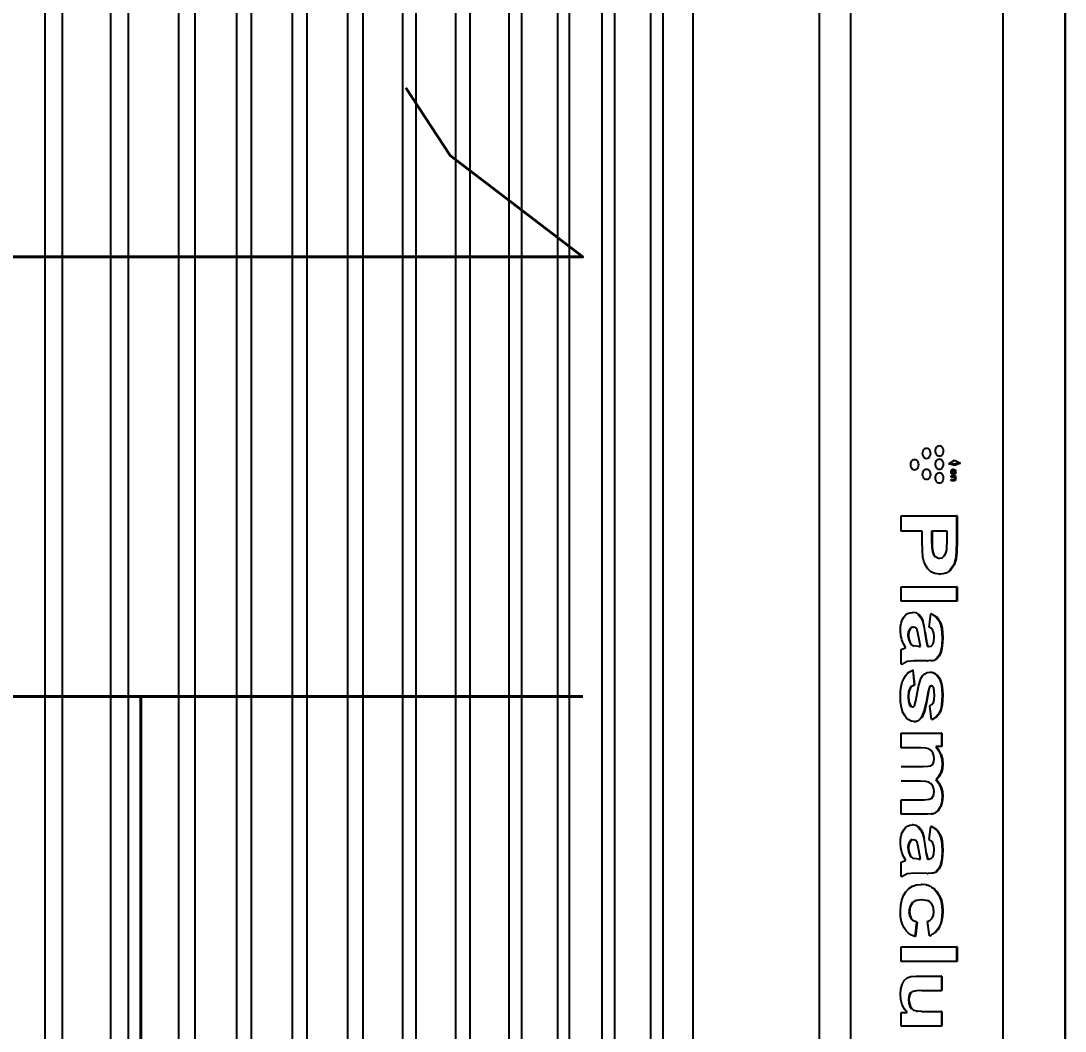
# Model space of a CAD drawing. Header units: inches. Extents: x 16928 to 514628, y -1471 to 241387.
# Drawn here: x 69036.3 to 69138.6, y 30519.8 to 30618.8 of the extents above; entities that cross this region are included whole.
import ezdxf

# ---------------------------------------------------------------- set-up
doc = ezdxf.new("R2010")
doc.units = ezdxf.units.IN
doc.header["$MEASUREMENT"] = 0
doc.layers.add('Edges', color=7, linetype='Continuous')
doc.layers.add('WIN', color=9, linetype='Continuous')
doc.styles.add('LAILA', font='romans.shx', dxfattribs={"width": 0.85})

# ---------------------------------------------------------------- blocks, each defined once
blk = doc.blocks.new('1.0HP AIR CONDITION')
at = {"layer": 'Edges'}
for p, q in [((-841.74, 435.23), (-228.15, 435.23)), ((-841.74, 429.14), (-228.15, 429.14)), ((-575.25, 424.39), (-574.98, 424.97)), ((-574.98, 424.97), (-574.73, 424.39)), ((-574.91, 423.84), (-574.98, 424.97)), ((-574.38, 424.35), (-574.36, 424.41)), ((-574.36, 424.41), (-574.31, 424.45)), ((-574.31, 424.45), (-574.26, 424.49)), ((-574.26, 424.49), (-574.19, 424.51)), ((-574.16, 424.41), (-574.21, 424.39)), ((-574.19, 424.51), (-574.11, 424.52)), ((-574.11, 424.42), (-574.16, 424.41)), ((-574.11, 424.52), (-574.05, 424.51)), ((-574.09, 424.42), (-574.11, 424.42)), ((-574.06, 424.41), (-574.09, 424.42)), ((-574.02, 424.39), (-574.06, 424.41)), ((-574.05, 424.51), (-574, 424.5)), ((-574, 424.5), (-573.95, 424.48)), ((-573.95, 424.48), (-573.91, 424.45)), ((-573.91, 424.45), (-573.88, 424.42)), ((-573.88, 424.42), (-573.85, 424.38)), ((-573.72, 424.07), (-573.72, 424.51)), ((-573.72, 424.51), (-573.59, 424.51)), ((-573.59, 424.51), (-573.59, 424.44)), ((-573.59, 424.44), (-573.55, 424.48)), ((-573.55, 424.48), (-573.51, 424.5)), ((-573.53, 424.41), (-573.55, 424.39)), ((-573.5, 424.43), (-573.53, 424.41)), ((-573.51, 424.5), (-573.46, 424.51)), ((-573.46, 424.43), (-573.5, 424.43)), ((-573.46, 424.51), (-573.41, 424.52)), ((-573.44, 424.43), (-573.46, 424.43)), ((-573.41, 424.42), (-573.44, 424.43)), ((-573.41, 424.52), (-573.37, 424.51)), ((-573.4, 424.4), (-573.41, 424.42)), ((-573.38, 424.39), (-573.4, 424.4)), ((-573.37, 424.51), (-573.33, 424.5)), ((-573.33, 424.5), (-573.29, 424.49)), ((-573.29, 424.49), (-573.27, 424.47)), ((-573.27, 424.47), (-573.25, 424.45)), ((-573.25, 424.45), (-573.24, 424.42)), ((-573.24, 424.42), (-573.23, 424.34)), ((-569.79, 424.65), (-567.38, 424.65)), ((-569.79, 424.65), (-569.79, 424.6)), ((-569.79, 424.6), (-567.38, 424.6)), ((-569.79, 419.19), (-569.79, 424.6)), ((-567.38, 424.65), (-566.24, 424.63)), ((-567.38, 424.6), (-566.24, 424.57)), ((-566.24, 424.63), (-565.59, 424.57)), ((-566.24, 424.57), (-565.59, 424.51)), ((-565.59, 424.57), (-565, 424.37)), ((-565.59, 424.51), (-565, 424.32)), ((-562.86, 424.65), (-561.43, 424.65)), ((-562.86, 424.65), (-562.86, 424.6)), ((-562.86, 424.6), (-561.43, 424.6)), ((-562.86, 419.19), (-562.86, 424.6)), ((-561.43, 424.65), (-561.43, 424.6)), ((-561.43, 424.6), (-561.43, 419.19)), ((-527.57, 424.65), (-526.14, 424.65)), ((-527.57, 424.65), (-527.57, 424.6)), ((-527.57, 424.6), (-526.14, 424.6)), ((-527.57, 419.19), (-527.57, 424.6)), ((-526.14, 424.65), (-526.14, 424.6)), ((-526.14, 424.6), (-526.14, 419.19)), ((-574.91, 423.84), (-575.25, 424.39)), ((-574.73, 424.39), (-574.91, 423.84)), ((-574.39, 424.29), (-574.38, 424.35)), ((-574.38, 424.22), (-574.39, 424.29)), ((-574.36, 424.17), (-574.38, 424.22)), ((-574.31, 424.12), (-574.36, 424.17)), ((-574.25, 424.09), (-574.31, 424.12)), ((-574.18, 424.07), (-574.25, 424.09)), ((-574.22, 424.37), (-574.24, 424.35)), ((-574.24, 424.35), (-574.24, 424.29)), ((-574.24, 424.29), (-574.24, 424.23)), ((-574.24, 424.23), (-574.22, 424.21)), ((-574.21, 424.39), (-574.22, 424.37)), ((-574.22, 424.21), (-574.21, 424.19)), ((-574.21, 424.19), (-574.16, 424.16)), ((-574.11, 424.06), (-574.18, 424.07)), ((-574.16, 424.16), (-574.11, 424.15)), ((-574.11, 424.15), (-574.09, 424.16)), ((-574.05, 424.06), (-574.11, 424.06)), ((-574.09, 424.16), (-574.06, 424.16)), ((-574.06, 424.16), (-574.02, 424.19)), ((-574, 424.08), (-574.05, 424.06)), ((-574, 424.37), (-574.02, 424.39)), ((-574.02, 424.19), (-574, 424.21)), ((-573.99, 424.35), (-574, 424.37)), ((-574, 424.21), (-573.99, 424.23)), ((-573.96, 424.1), (-574, 424.08)), ((-573.98, 424.29), (-573.99, 424.35)), ((-573.99, 424.23), (-573.98, 424.29)), ((-573.91, 424.12), (-573.96, 424.1)), ((-573.88, 424.16), (-573.91, 424.12)), ((-573.85, 424.2), (-573.88, 424.16)), ((-573.85, 424.38), (-573.84, 424.34)), ((-573.84, 424.24), (-573.85, 424.2)), ((-573.84, 424.34), (-573.83, 424.29)), ((-573.83, 424.29), (-573.84, 424.24)), ((-573.58, 424.07), (-573.72, 424.07)), ((-573.57, 424.37), (-573.58, 424.33)), ((-573.58, 424.33), (-573.58, 424.27)), ((-573.58, 424.27), (-573.58, 424.07)), ((-573.55, 424.39), (-573.57, 424.37)), ((-573.38, 424.35), (-573.38, 424.39)), ((-573.37, 424.29), (-573.38, 424.35)), ((-573.37, 424.07), (-573.37, 424.29)), ((-573.23, 424.07), (-573.37, 424.07)), ((-573.23, 424.34), (-573.23, 424.07)), ((-567.56, 423.68), (-568.29, 423.68)), ((-568.29, 423.68), (-568.29, 422.2)), ((-566.48, 423.64), (-567.56, 423.68)), ((-566.14, 423.56), (-566.48, 423.64)), ((-565.87, 423.4), (-566.14, 423.56)), ((-565.69, 423.19), (-565.87, 423.4)), ((-565, 424.37), (-564.52, 424.04)), ((-565, 424.32), (-564.52, 423.98)), ((-564.52, 424.04), (-564.33, 423.82)), ((-564.52, 424.04), (-564.52, 423.98)), ((-564.52, 423.98), (-564.33, 423.77)), ((-564.33, 423.82), (-564.33, 423.77)), ((-564.33, 423.77), (-564.19, 423.57)), ((-564.19, 423.57), (-564.19, 423.52)), ((-564.19, 423.52), (-564.11, 423.29)), ((-576.68, 422.92), (-576.67, 422.99)), ((-576.66, 422.82), (-576.68, 422.92)), ((-576.67, 422.99), (-576.66, 423.02)), ((-576.66, 423.02), (-576.61, 423.11)), ((-576.61, 422.73), (-576.66, 422.82)), ((-576.61, 423.11), (-576.53, 423.19)), ((-576.53, 422.65), (-576.61, 422.73)), ((-576.53, 423.19), (-576.42, 423.25)), ((-576.42, 422.59), (-576.53, 422.65)), ((-576.42, 423.25), (-576.3, 423.28)), ((-576.3, 422.55), (-576.42, 422.59)), ((-576.3, 423.28), (-576.16, 423.3)), ((-576.16, 422.54), (-576.3, 422.55)), ((-576.16, 423.3), (-576.03, 423.28)), ((-576.03, 422.55), (-576.16, 422.54)), ((-576.03, 423.28), (-575.9, 423.25)), ((-575.9, 422.59), (-576.03, 422.55)), ((-575.9, 423.25), (-575.79, 423.19)), ((-575.79, 422.65), (-575.9, 422.59)), ((-575.79, 423.19), (-575.71, 423.11)), ((-575.71, 422.73), (-575.79, 422.65)), ((-575.71, 423.11), (-575.66, 423.02)), ((-575.66, 422.82), (-575.71, 422.73)), ((-575.66, 423.02), (-575.65, 422.99)), ((-575.64, 422.92), (-575.66, 422.82)), ((-575.65, 422.99), (-575.64, 422.92)), ((-575.39, 422.92), (-575.37, 422.99)), ((-575.37, 422.82), (-575.39, 422.92)), ((-575.37, 423.02), (-575.32, 423.11)), ((-575.37, 422.99), (-575.37, 423.02)), ((-575.32, 422.73), (-575.37, 422.82)), ((-575.32, 423.11), (-575.23, 423.19)), ((-575.23, 422.65), (-575.32, 422.73)), ((-575.23, 423.19), (-575.13, 423.25)), ((-575.13, 422.59), (-575.23, 422.65)), ((-575.13, 423.25), (-575, 423.28)), ((-575, 422.55), (-575.13, 422.59)), ((-575, 423.28), (-574.87, 423.3)), ((-574.87, 422.54), (-575, 422.55)), ((-574.87, 423.3), (-574.73, 423.28)), ((-574.73, 422.55), (-574.87, 422.54)), ((-574.73, 423.28), (-574.61, 423.25)), ((-574.61, 422.59), (-574.73, 422.55)), ((-574.61, 423.25), (-574.5, 423.19)), ((-574.5, 422.65), (-574.61, 422.59)), ((-574.5, 423.19), (-574.41, 423.11)), ((-574.41, 422.73), (-574.5, 422.65)), ((-574.41, 423.11), (-574.36, 423.02)), ((-574.36, 422.82), (-574.41, 422.73)), ((-574.36, 423.02), (-574.36, 422.99)), ((-574.36, 422.99), (-574.34, 422.92)), ((-574.34, 422.92), (-574.36, 422.82)), ((-574.04, 422.92), (-574.03, 422.99)), ((-574.03, 422.82), (-574.04, 422.92)), ((-574.03, 423.02), (-573.97, 423.11)), ((-574.03, 422.99), (-574.03, 423.02)), ((-573.97, 422.73), (-574.03, 422.82)), ((-573.97, 423.11), (-573.89, 423.19)), ((-573.89, 422.65), (-573.97, 422.73)), ((-573.89, 423.19), (-573.78, 423.25)), ((-573.78, 422.59), (-573.89, 422.65)), ((-573.78, 423.25), (-573.66, 423.28)), ((-573.66, 422.55), (-573.78, 422.59)), ((-573.66, 423.28), (-573.52, 423.3)), ((-573.52, 422.54), (-573.66, 422.55)), ((-573.52, 423.3), (-573.39, 423.28)), ((-573.39, 422.55), (-573.52, 422.54)), ((-573.39, 423.28), (-573.26, 423.25)), ((-573.26, 422.59), (-573.39, 422.55)), ((-573.26, 423.25), (-573.15, 423.19)), ((-573.15, 422.65), (-573.26, 422.59)), ((-573.15, 423.19), (-573.07, 423.11)), ((-573.07, 422.73), (-573.15, 422.65)), ((-573.07, 423.11), (-573.02, 423.02)), ((-573.02, 422.82), (-573.07, 422.73)), ((-573.02, 423.02), (-573.01, 422.99)), ((-573, 422.92), (-573.02, 422.82)), ((-573.01, 422.99), (-573, 422.92)), ((-566.27, 422.28), (-566.01, 422.39)), ((-566.01, 422.39), (-565.8, 422.55)), ((-566.01, 422.34), (-565.8, 422.5)), ((-566.01, 422.39), (-566.01, 422.34)), ((-565.73, 422.66), (-565.8, 422.55)), ((-565.8, 422.55), (-565.8, 422.5)), ((-565.73, 422.66), (-565.68, 422.69)), ((-565.64, 422.94), (-565.69, 423.19)), ((-565.68, 422.73), (-565.66, 422.82)), ((-565.68, 422.73), (-565.68, 422.69)), ((-565.66, 422.82), (-565.64, 422.94)), ((-564.15, 422.47), (-564.33, 422.09)), ((-564.08, 422.93), (-564.15, 422.47)), ((-564.11, 423.29), (-564.11, 423.24)), ((-564.11, 423.24), (-564.08, 422.98)), ((-564.09, 422.96), (-564.08, 422.98)), ((-564.09, 422.96), (-564.08, 422.93)), ((-564.08, 422.93), (-564.08, 422.98)), ((-560.2, 422.13), (-559.94, 422.56)), ((-559.94, 422.56), (-559.9, 422.63)), ((-559.94, 422.56), (-559.9, 422.57)), ((-559.69, 422.82), (-559.9, 422.63)), ((-559.9, 422.57), (-559.69, 422.77)), ((-559.9, 422.63), (-559.9, 422.57)), ((-559.44, 422.97), (-559.69, 422.82)), ((-559.69, 422.77), (-559.44, 422.92)), ((-559.69, 422.82), (-559.69, 422.77)), ((-559.44, 422.97), (-559.15, 423.09)), ((-559.44, 422.92), (-559.15, 423.04)), ((-559.44, 422.97), (-559.44, 422.92)), ((-559.15, 423.09), (-558.78, 423.18)), ((-559.15, 423.04), (-558.78, 423.13)), ((-559.15, 423.09), (-559.15, 423.04)), ((-558.78, 423.18), (-557.86, 423.25)), ((-558.78, 423.13), (-557.86, 423.19)), ((-558.78, 423.18), (-558.78, 423.13)), ((-558.3, 422.37), (-558.56, 422.29)), ((-557.96, 422.4), (-558.3, 422.37)), ((-557.49, 422.37), (-557.96, 422.4)), ((-557.86, 423.25), (-557.03, 423.2)), ((-557.86, 423.19), (-557.03, 423.15)), ((-557.19, 422.27), (-557.49, 422.37)), ((-557.03, 423.2), (-556.44, 423.08)), ((-557.03, 423.15), (-556.44, 423.03)), ((-556.44, 423.08), (-556.44, 423.03)), ((-556.44, 423.08), (-556.04, 422.9)), ((-556.44, 423.03), (-556.04, 422.84)), ((-556.04, 422.9), (-556.04, 422.84)), ((-556.04, 422.9), (-555.78, 422.67)), ((-556.04, 422.84), (-555.78, 422.61)), ((-555.78, 422.67), (-555.78, 422.61)), ((-555.74, 422.56), (-555.78, 422.67)), ((-555.78, 422.61), (-555.74, 422.56)), ((-555.64, 422.31), (-555.74, 422.56)), ((-554.45, 422.29), (-554.35, 422.46)), ((-554.17, 422.72), (-554.35, 422.51)), ((-554.35, 422.46), (-554.17, 422.66)), ((-554.35, 422.51), (-554.35, 422.46)), ((-553.93, 422.9), (-554.17, 422.72)), ((-554.17, 422.66), (-553.93, 422.85)), ((-554.17, 422.72), (-554.17, 422.66)), ((-553.93, 422.9), (-553.62, 423.05)), ((-553.93, 422.85), (-553.62, 423)), ((-553.93, 422.9), (-553.93, 422.85)), ((-553.62, 423.05), (-553.23, 423.16)), ((-553.62, 423), (-553.23, 423.11)), ((-553.62, 423.05), (-553.62, 423)), ((-553.23, 423.16), (-552.76, 423.22)), ((-553.23, 423.11), (-552.76, 423.17)), ((-553.23, 423.16), (-553.23, 423.11)), ((-552.67, 422.42), (-553, 422.33)), ((-552.76, 423.22), (-552.22, 423.25)), ((-552.76, 423.22), (-552.76, 423.17)), ((-552.76, 423.17), (-552.22, 423.19)), ((-552.19, 422.45), (-552.67, 422.42)), ((-552.22, 423.25), (-551.25, 423.18)), ((-552.22, 423.19), (-551.25, 423.13)), ((-551.79, 422.42), (-552.19, 422.45)), ((-551.5, 422.33), (-551.79, 422.42)), ((-551.25, 423.18), (-550.87, 423.1)), ((-551.25, 423.13), (-550.87, 423.05)), ((-550.87, 423.1), (-550.57, 422.98)), ((-550.87, 423.1), (-550.87, 423.05)), ((-550.87, 423.05), (-550.57, 422.93)), ((-550.57, 422.98), (-550.57, 422.93)), ((-550.32, 422.84), (-550.57, 422.98)), ((-550.57, 422.93), (-550.32, 422.79)), ((-550.32, 422.84), (-550.32, 422.79)), ((-550.32, 422.84), (-550.11, 422.66)), ((-550.32, 422.79), (-550.11, 422.61)), ((-550.11, 422.66), (-550.11, 422.61)), ((-550.06, 422.57), (-550.11, 422.66)), ((-550.11, 422.61), (-550.06, 422.57)), ((-549.83, 422.21), (-550.06, 422.57)), ((-548.5, 423.16), (-547.19, 423.16)), ((-548.5, 423.16), (-548.5, 423.11)), ((-548.5, 423.11), (-547.19, 423.11)), ((-548.5, 419.19), (-548.5, 423.11)), ((-547.19, 423.16), (-547.19, 423.11)), ((-547.19, 423.11), (-547.19, 422.62)), ((-547.19, 422.57), (-546.82, 422.84)), ((-547.19, 422.62), (-547.11, 422.68)), ((-547.19, 422.62), (-547.19, 422.57)), ((-546.82, 422.9), (-547.11, 422.68)), ((-546.41, 423.09), (-546.82, 422.9)), ((-546.82, 422.84), (-546.41, 423.04)), ((-546.82, 422.9), (-546.82, 422.84)), ((-546.3, 422.37), (-546.58, 422.27)), ((-546.41, 423.09), (-545.97, 423.21)), ((-546.41, 423.04), (-545.97, 423.15)), ((-546.41, 423.09), (-546.41, 423.04)), ((-545.99, 422.4), (-546.3, 422.37)), ((-545.74, 422.38), (-545.99, 422.4)), ((-545.97, 423.21), (-545.5, 423.25)), ((-545.97, 423.21), (-545.97, 423.15)), ((-545.97, 423.15), (-545.5, 423.19)), ((-545.55, 422.32), (-545.74, 422.38)), ((-545.5, 423.25), (-545.02, 423.21)), ((-545.5, 423.25), (-545.5, 423.19)), ((-545.5, 423.19), (-545.02, 423.16)), ((-545.02, 423.21), (-544.6, 423.09)), ((-545.02, 423.21), (-545.02, 423.16)), ((-545.02, 423.16), (-544.6, 423.04)), ((-544.6, 423.09), (-544.6, 423.04)), ((-544.26, 422.9), (-544.6, 423.09)), ((-544.6, 423.04), (-544.26, 422.84)), ((-544.26, 422.9), (-544.26, 422.84)), ((-544.26, 422.9), (-543.98, 422.62)), ((-544.26, 422.84), (-543.98, 422.57)), ((-543.98, 422.57), (-543.61, 422.84)), ((-543.98, 422.62), (-543.9, 422.68)), ((-543.98, 422.62), (-543.98, 422.57)), ((-543.61, 422.9), (-543.9, 422.68)), ((-543.61, 422.9), (-543.21, 423.09)), ((-543.61, 422.84), (-543.21, 423.04)), ((-543.61, 422.9), (-543.61, 422.84)), ((-543.04, 422.37), (-543.31, 422.27)), ((-543.21, 423.09), (-542.79, 423.21)), ((-543.21, 423.04), (-542.79, 423.16)), ((-543.21, 423.09), (-543.21, 423.04)), ((-542.75, 422.4), (-543.04, 422.37)), ((-542.79, 423.21), (-542.33, 423.25)), ((-542.79, 423.21), (-542.79, 423.16)), ((-542.79, 423.16), (-542.33, 423.19)), ((-542.39, 422.35), (-542.75, 422.4)), ((-542.33, 423.25), (-541.78, 423.2)), ((-542.33, 423.25), (-542.33, 423.19)), ((-542.33, 423.19), (-541.78, 423.15)), ((-541.78, 423.2), (-541.33, 423.07)), ((-541.78, 423.2), (-541.78, 423.15)), ((-541.78, 423.15), (-541.33, 423.02)), ((-541.33, 423.07), (-541.33, 423.02)), ((-541.33, 423.02), (-540.97, 422.8)), ((-540.97, 422.85), (-541.19, 422.99)), ((-540.97, 422.85), (-540.97, 422.8)), ((-540.97, 422.85), (-540.71, 422.56)), ((-540.97, 422.8), (-540.71, 422.5)), ((-540.71, 422.56), (-540.71, 422.5)), ((-540.6, 422.23), (-540.71, 422.5)), ((-539.07, 422.63), (-539.37, 422.13)), ((-539.37, 422.13), (-539.07, 422.57)), ((-538.87, 422.82), (-539.07, 422.63)), ((-539.07, 422.57), (-538.87, 422.77)), ((-539.07, 422.63), (-539.07, 422.57)), ((-538.62, 422.97), (-538.87, 422.82)), ((-538.87, 422.77), (-538.62, 422.92)), ((-538.87, 422.82), (-538.87, 422.77)), ((-538.62, 422.97), (-538.32, 423.09)), ((-538.62, 422.92), (-538.32, 423.04)), ((-538.62, 422.97), (-538.62, 422.92)), ((-538.32, 423.09), (-537.96, 423.18)), ((-538.32, 423.04), (-537.96, 423.13)), ((-538.32, 423.09), (-538.32, 423.04)), ((-537.96, 423.18), (-537.03, 423.25)), ((-537.96, 423.13), (-537.03, 423.19)), ((-537.96, 423.18), (-537.96, 423.13)), ((-537.48, 422.37), (-537.73, 422.29)), ((-537.14, 422.4), (-537.48, 422.37)), ((-536.66, 422.37), (-537.14, 422.4)), ((-537.03, 423.25), (-536.2, 423.2)), ((-537.03, 423.19), (-536.2, 423.15)), ((-536.37, 422.27), (-536.66, 422.37)), ((-536.2, 423.2), (-535.61, 423.08)), ((-536.2, 423.15), (-535.61, 423.03)), ((-535.61, 423.08), (-535.61, 423.03)), ((-535.61, 423.08), (-535.21, 422.9)), ((-535.61, 423.03), (-535.21, 422.84)), ((-535.21, 422.9), (-535.21, 422.84)), ((-535.21, 422.9), (-534.95, 422.67)), ((-535.21, 422.84), (-534.95, 422.61)), ((-534.95, 422.67), (-534.95, 422.61)), ((-534.92, 422.59), (-534.95, 422.67)), ((-534.95, 422.61), (-534.92, 422.59)), ((-534.81, 422.31), (-534.92, 422.59)), ((-533.43, 422.16), (-533.27, 422.36)), ((-532.96, 422.71), (-533.27, 422.41)), ((-533.27, 422.36), (-532.96, 422.65)), ((-533.27, 422.41), (-533.27, 422.36)), ((-532.58, 422.94), (-532.96, 422.71)), ((-532.96, 422.65), (-532.58, 422.89)), ((-532.96, 422.71), (-532.96, 422.65)), ((-532.58, 422.94), (-532.13, 423.11)), ((-532.58, 422.89), (-532.13, 423.06)), ((-532.58, 422.94), (-532.58, 422.89)), ((-532.13, 423.11), (-531.63, 423.21)), ((-532.13, 423.06), (-531.63, 423.16)), ((-532.13, 423.11), (-532.13, 423.06)), ((-531.63, 423.21), (-531.05, 423.25)), ((-531.63, 423.21), (-531.63, 423.16)), ((-531.63, 423.16), (-531.05, 423.19)), ((-531.03, 422.38), (-531.51, 422.31)), ((-531.05, 423.25), (-530.59, 423.23)), ((-531.05, 423.25), (-531.05, 423.19)), ((-531.05, 423.19), (-530.59, 423.17)), ((-530.67, 422.34), (-531.03, 422.38)), ((-530.59, 423.23), (-530.17, 423.17)), ((-530.59, 423.23), (-530.59, 423.17)), ((-530.59, 423.17), (-530.17, 423.12)), ((-530.17, 423.17), (-529.8, 423.07)), ((-530.17, 423.17), (-530.17, 423.12)), ((-530.17, 423.12), (-529.8, 423.02)), ((-529.8, 423.07), (-529.8, 423.02)), ((-529.49, 422.94), (-529.8, 423.07)), ((-529.8, 423.02), (-529.49, 422.89)), ((-529.49, 422.94), (-529.49, 422.89)), ((-529.49, 422.94), (-529.22, 422.76)), ((-529.49, 422.89), (-529.22, 422.71)), ((-529.22, 422.76), (-529.22, 422.71)), ((-529.22, 422.76), (-528.99, 422.55)), ((-529.22, 422.71), (-528.99, 422.5)), ((-528.99, 422.55), (-528.99, 422.5)), ((-528.8, 422.29), (-528.99, 422.5)), ((-524.71, 423.16), (-523.28, 423.16)), ((-524.71, 423.16), (-524.71, 423.11)), ((-524.71, 423.11), (-523.28, 423.11)), ((-524.71, 420.63), (-524.71, 423.11)), ((-523.28, 423.16), (-523.28, 423.11)), ((-523.28, 421.31), (-523.28, 423.11)), ((-521.23, 423.16), (-519.8, 423.16)), ((-521.23, 423.16), (-521.23, 423.11)), ((-521.23, 423.11), (-519.8, 423.11)), ((-521.23, 421.45), (-521.23, 423.11)), ((-519.8, 423.16), (-519.8, 423.11)), ((-519.8, 423.11), (-519.8, 419.19)), ((-576.44, 421.66), (-576.42, 421.76)), ((-576.42, 421.56), (-576.44, 421.66)), ((-576.42, 421.76), (-576.37, 421.85)), ((-576.37, 421.47), (-576.42, 421.56)), ((-576.37, 421.85), (-576.29, 421.93)), ((-576.29, 421.39), (-576.37, 421.47)), ((-576.29, 421.93), (-576.18, 421.99)), ((-576.18, 421.33), (-576.29, 421.39)), ((-576.18, 421.99), (-576.05, 422.03)), ((-576.05, 421.3), (-576.18, 421.33)), ((-576.05, 422.03), (-575.92, 422.04)), ((-575.92, 422.04), (-575.78, 422.03)), ((-575.78, 422.03), (-575.66, 421.99)), ((-575.66, 421.33), (-575.78, 421.3)), ((-575.66, 421.99), (-575.55, 421.93)), ((-575.55, 421.39), (-575.66, 421.33)), ((-575.55, 421.93), (-575.47, 421.85)), ((-575.47, 421.47), (-575.55, 421.39)), ((-575.47, 421.85), (-575.41, 421.76)), ((-575.41, 421.56), (-575.47, 421.47)), ((-575.41, 421.76), (-575.4, 421.66)), ((-575.4, 421.66), (-575.41, 421.56)), ((-574.39, 421.66), (-574.38, 421.76)), ((-574.38, 421.56), (-574.39, 421.66)), ((-574.38, 421.76), (-574.32, 421.85)), ((-574.32, 421.47), (-574.38, 421.56)), ((-574.32, 421.85), (-574.24, 421.93)), ((-574.24, 421.39), (-574.32, 421.47)), ((-574.24, 421.93), (-574.13, 421.99)), ((-574.13, 421.33), (-574.24, 421.39)), ((-574.13, 421.99), (-574.01, 422.03)), ((-574.01, 421.3), (-574.13, 421.33)), ((-574.01, 422.03), (-573.87, 422.04)), ((-573.87, 422.04), (-573.74, 422.03)), ((-573.74, 422.03), (-573.61, 421.99)), ((-573.61, 421.33), (-573.74, 421.3)), ((-573.61, 421.99), (-573.5, 421.93)), ((-573.5, 421.39), (-573.61, 421.33)), ((-573.5, 421.93), (-573.42, 421.85)), ((-573.42, 421.47), (-573.5, 421.39)), ((-573.42, 421.85), (-573.37, 421.76)), ((-573.37, 421.56), (-573.42, 421.47)), ((-573.37, 421.76), (-573.35, 421.66)), ((-573.35, 421.66), (-573.37, 421.56)), ((-568.29, 422.2), (-567.46, 422.2)), ((-568.29, 422.2), (-568.29, 422.15)), ((-568.29, 422.15), (-567.46, 422.15)), ((-567.46, 422.2), (-566.72, 422.22)), ((-567.46, 422.15), (-566.72, 422.17)), ((-566.72, 422.22), (-566.27, 422.28)), ((-566.72, 422.17), (-566.27, 422.23)), ((-566.72, 422.22), (-566.72, 422.17)), ((-566.27, 422.23), (-566.01, 422.34)), ((-566.27, 422.28), (-566.27, 422.23)), ((-565.35, 421.4), (-565.74, 421.31)), ((-564.97, 421.56), (-565.35, 421.4)), ((-564.62, 421.79), (-564.97, 421.56)), ((-564.33, 422.09), (-564.62, 421.79)), ((-560.2, 422.13), (-560.2, 422.08)), ((-558.9, 421.91), (-560.2, 422.08)), ((-559.03, 421.43), (-559.51, 421.3)), ((-559.51, 421.25), (-559.03, 421.38)), ((-558.38, 421.54), (-559.03, 421.43)), ((-559.03, 421.38), (-558.38, 421.49)), ((-559.03, 421.43), (-559.03, 421.38)), ((-558.75, 422.14), (-558.9, 421.91)), ((-558.56, 422.29), (-558.75, 422.14)), ((-558.38, 421.54), (-557.53, 421.67)), ((-558.38, 421.49), (-557.53, 421.62)), ((-557.53, 421.67), (-556.99, 421.8)), ((-557.53, 421.62), (-556.99, 421.74)), ((-557.04, 422.1), (-557.19, 422.27)), ((-556.99, 421.85), (-557.04, 422.1)), ((-556.99, 421.8), (-556.99, 421.85)), ((-556.99, 421.8), (-556.99, 421.74)), ((-555.64, 422.25), (-555.64, 422.31)), ((-555.62, 422.08), (-555.64, 422.25)), ((-555.62, 422.08), (-555.6, 421.82)), ((-555.59, 421.73), (-555.6, 421.82)), ((-555.59, 421.73), (-555.6, 420.48)), ((-554.49, 422.04), (-554.48, 422.1)), ((-554.49, 421.99), (-554.49, 422.04)), ((-554.45, 421.72), (-554.49, 421.99)), ((-554.48, 422.1), (-554.45, 422.24)), ((-554.45, 422.29), (-554.45, 422.24)), ((-554.33, 421.49), (-554.45, 421.72)), ((-554.13, 421.28), (-554.33, 421.49)), ((-553.15, 422.15), (-553.16, 422.12)), ((-553.16, 422.12), (-553.13, 422.1)), ((-553.12, 422.24), (-553.15, 422.15)), ((-553.13, 422.1), (-553.15, 422.15)), ((-553.13, 422.1), (-553.12, 422.07)), ((-553, 422.33), (-553.12, 422.24)), ((-553.12, 422.07), (-553.12, 422.02)), ((-553.02, 421.99), (-553.12, 422.07)), ((-553.12, 422.02), (-553.02, 421.94)), ((-553.02, 421.99), (-553.02, 421.94)), ((-552.59, 421.86), (-553.02, 421.99)), ((-553.02, 421.94), (-552.59, 421.81)), ((-552.59, 421.86), (-551.68, 421.7)), ((-552.59, 421.81), (-551.68, 421.64)), ((-551.68, 421.7), (-550.72, 421.49)), ((-551.68, 421.64), (-550.72, 421.44)), ((-551.3, 422.18), (-551.5, 422.33)), ((-551.17, 421.98), (-551.3, 422.18)), ((-549.83, 422.16), (-551.17, 421.98)), ((-550.72, 421.49), (-550.09, 421.24)), ((-550.72, 421.44), (-550.09, 421.18)), ((-549.83, 422.21), (-549.83, 422.16)), ((-547.05, 421.58), (-547.07, 421.09)), ((-546.96, 421.9), (-547.05, 421.58)), ((-546.81, 422.11), (-546.96, 421.9)), ((-546.58, 422.27), (-546.81, 422.11)), ((-545.41, 422.22), (-545.55, 422.32)), ((-545.32, 422.07), (-545.41, 422.22)), ((-545.26, 421.81), (-545.32, 422.07)), ((-545.24, 421.33), (-545.26, 421.81)), ((-545.24, 419.19), (-545.24, 421.33)), ((-543.78, 421.55), (-543.81, 421.07)), ((-543.7, 421.88), (-543.78, 421.55)), ((-543.54, 422.1), (-543.7, 421.88)), ((-543.31, 422.27), (-543.54, 422.1)), ((-542.14, 422.18), (-542.39, 422.35)), ((-542.03, 421.91), (-542.14, 422.18)), ((-541.99, 421.43), (-542.03, 421.91)), ((-541.99, 419.19), (-541.99, 421.43)), ((-540.6, 422.23), (-540.6, 422.18)), ((-540.59, 422.12), (-540.6, 422.18)), ((-540.59, 422.12), (-540.57, 421.74)), ((-540.57, 421.74), (-540.57, 419.19)), ((-539.37, 422.13), (-539.37, 422.08)), ((-538.08, 421.91), (-539.37, 422.08)), ((-538.69, 421.3), (-538.21, 421.43)), ((-538.69, 421.25), (-538.21, 421.38)), ((-537.55, 421.54), (-538.21, 421.43)), ((-538.21, 421.38), (-537.55, 421.49)), ((-538.21, 421.43), (-538.21, 421.38)), ((-537.92, 422.14), (-538.08, 421.91)), ((-537.73, 422.29), (-537.92, 422.14)), ((-536.71, 421.67), (-537.55, 421.54)), ((-537.55, 421.49), (-536.71, 421.62)), ((-536.71, 421.67), (-536.17, 421.8)), ((-536.71, 421.62), (-536.17, 421.74)), ((-536.22, 422.1), (-536.37, 422.27)), ((-536.17, 421.85), (-536.22, 422.1)), ((-536.17, 421.8), (-536.17, 421.85)), ((-536.17, 421.8), (-536.17, 421.74)), ((-534.81, 422.25), (-534.81, 422.31)), ((-534.8, 422.14), (-534.81, 422.25)), ((-534.8, 422.14), (-534.77, 421.81)), ((-534.76, 421.72), (-534.78, 420.52)), ((-534.76, 421.72), (-534.77, 421.81)), ((-533.63, 421.58), (-533.67, 421.2)), ((-533.63, 421.65), (-533.6, 421.73)), ((-533.63, 421.65), (-533.63, 421.6)), ((-533.63, 421.58), (-533.63, 421.6)), ((-533.52, 421.98), (-533.6, 421.73)), ((-533.52, 421.98), (-533.49, 422.01)), ((-533.5, 422.05), (-533.46, 422.11)), ((-533.5, 422.05), (-533.49, 422.01)), ((-533.46, 422.11), (-533.43, 422.16)), ((-532.2, 421.22), (-532.12, 421.75)), ((-532.02, 421.96), (-532.12, 421.75)), ((-531.89, 422.11), (-532.02, 421.96)), ((-531.51, 422.31), (-531.89, 422.11)), ((-530.38, 422.22), (-530.67, 422.34)), ((-530.18, 422.03), (-530.38, 422.22)), ((-530.06, 421.76), (-530.18, 422.03)), ((-528.65, 421.95), (-530.06, 421.76)), ((-528.8, 422.29), (-528.8, 422.24)), ((-528.73, 422.15), (-528.8, 422.24)), ((-528.69, 422.07), (-528.73, 422.15)), ((-528.65, 422), (-528.69, 422.07)), ((-528.65, 422), (-528.65, 421.95)), ((-521.24, 421.18), (-521.23, 421.45)), ((-575.92, 421.28), (-576.05, 421.3)), ((-575.78, 421.3), (-575.92, 421.28)), ((-575.33, 420.49), (-575.31, 420.59)), ((-575.31, 420.39), (-575.33, 420.49)), ((-575.31, 420.59), (-575.26, 420.68)), ((-575.26, 420.3), (-575.31, 420.39)), ((-575.26, 420.68), (-575.18, 420.76)), ((-575.18, 420.76), (-575.07, 420.82)), ((-575.07, 420.82), (-574.95, 420.85)), ((-574.95, 420.85), (-574.81, 420.87)), ((-574.81, 420.87), (-574.68, 420.85)), ((-574.68, 420.85), (-574.55, 420.82)), ((-574.55, 420.82), (-574.44, 420.76)), ((-574.44, 420.76), (-574.36, 420.68)), ((-574.36, 420.68), (-574.31, 420.59)), ((-574.31, 420.39), (-574.36, 420.3)), ((-574.31, 420.59), (-574.29, 420.49)), ((-574.29, 420.49), (-574.31, 420.39)), ((-573.87, 421.28), (-574.01, 421.3)), ((-573.74, 421.3), (-573.87, 421.28)), ((-567.3, 421.23), (-568.29, 421.23)), ((-568.29, 421.23), (-568.29, 419.19)), ((-566.4, 421.25), (-567.3, 421.23)), ((-565.74, 421.31), (-566.4, 421.25)), ((-560.29, 420.62), (-560.34, 420.31)), ((-560.34, 420.28), (-560.34, 420.31)), ((-560.16, 420.85), (-560.29, 420.62)), ((-560.16, 420.85), (-560.13, 420.9)), ((-560.16, 420.85), (-560.13, 420.85)), ((-559.86, 421.13), (-560.13, 420.9)), ((-560.13, 420.85), (-559.86, 421.08)), ((-560.13, 420.9), (-560.13, 420.85)), ((-559.86, 421.13), (-559.51, 421.3)), ((-559.86, 421.08), (-559.51, 421.25)), ((-559.86, 421.13), (-559.86, 421.08)), ((-559.51, 421.3), (-559.51, 421.25)), ((-558.91, 420.39), (-558.92, 420.37)), ((-558.92, 420.37), (-558.9, 420.35)), ((-558.85, 420.57), (-558.91, 420.39)), ((-558.9, 420.35), (-558.91, 420.39)), ((-558.9, 420.35), (-558.86, 420.21)), ((-558.64, 420.73), (-558.85, 420.57)), ((-558.35, 420.82), (-558.64, 420.73)), ((-557.86, 420.91), (-558.35, 420.82)), ((-556.99, 421.07), (-557.86, 420.91)), ((-557.08, 420.36), (-557.17, 420.22)), ((-557.08, 420.36), (-557.05, 420.41)), ((-557.08, 420.36), (-557.05, 420.36)), ((-556.99, 420.92), (-557.05, 420.41)), ((-557.05, 420.36), (-557.05, 420.41)), ((-556.99, 420.92), (-556.99, 421.07)), ((-555.6, 420.45), (-555.6, 420.48)), ((-555.6, 420.45), (-555.54, 419.77)), ((-553.25, 420.52), (-554.68, 420.36)), ((-554.68, 420.31), (-553.25, 420.46)), ((-554.68, 420.36), (-554.68, 420.31)), ((-553.85, 421.11), (-554.13, 421.28)), ((-553.07, 420.87), (-553.85, 421.11)), ((-553.25, 420.52), (-553.25, 420.46)), ((-553.19, 420.39), (-553.25, 420.52)), ((-553.25, 420.46), (-553.19, 420.39)), ((-553.19, 420.39), (-553.11, 420.25)), ((-551.66, 420.6), (-553.07, 420.87)), ((-551.18, 420.47), (-551.66, 420.6)), ((-551.1, 420.38), (-551.18, 420.47)), ((-551.08, 420.27), (-551.1, 420.38)), ((-550.09, 421.24), (-549.9, 421.08)), ((-550.09, 421.24), (-550.09, 421.18)), ((-550.09, 421.18), (-549.9, 421.03)), ((-549.9, 421.08), (-549.9, 421.03)), ((-549.84, 421.01), (-549.9, 421.03)), ((-549.84, 421.01), (-549.76, 420.9)), ((-549.76, 420.9), (-549.76, 420.85)), ((-549.73, 420.84), (-549.76, 420.85)), ((-549.67, 420.7), (-549.73, 420.84)), ((-549.64, 420.42), (-549.68, 420.15)), ((-549.67, 420.7), (-549.67, 420.65)), ((-549.66, 420.58), (-549.67, 420.65)), ((-549.64, 420.47), (-549.66, 420.58)), ((-549.65, 420.44), (-549.64, 420.47)), ((-549.65, 420.44), (-549.64, 420.42)), ((-549.64, 420.42), (-549.64, 420.47)), ((-547.07, 421.09), (-547.07, 419.19)), ((-543.81, 421.07), (-543.81, 419.19)), ((-539.46, 420.62), (-539.52, 420.31)), ((-539.52, 420.31), (-539.52, 420.26)), ((-539.34, 420.83), (-539.46, 420.62)), ((-539.34, 420.83), (-539.3, 420.85)), ((-539.04, 421.13), (-539.3, 420.9)), ((-539.3, 420.85), (-539.04, 421.08)), ((-539.3, 420.9), (-539.3, 420.85)), ((-539.04, 421.13), (-538.69, 421.3)), ((-539.04, 421.08), (-538.69, 421.25)), ((-539.04, 421.13), (-539.04, 421.08)), ((-538.69, 421.3), (-538.69, 421.25)), ((-538.09, 420.37), (-538.02, 420.57)), ((-538.04, 420.21), (-538.09, 420.37)), ((-537.81, 420.73), (-538.02, 420.57)), ((-537.53, 420.82), (-537.81, 420.73)), ((-537.03, 420.91), (-537.53, 420.82)), ((-536.17, 421.07), (-537.03, 420.91)), ((-536.35, 420.22), (-536.22, 420.36)), ((-536.17, 420.92), (-536.22, 420.41)), ((-536.22, 420.41), (-536.22, 420.36)), ((-536.17, 420.92), (-536.17, 421.07)), ((-534.78, 420.52), (-534.71, 419.77)), ((-533.67, 421.2), (-533.67, 421.14)), ((-533.63, 420.69), (-533.67, 421.14)), ((-533.5, 420.29), (-533.63, 420.69)), ((-532.18, 421.12), (-532.2, 421.22)), ((-532.18, 421.12), (-532.12, 420.67)), ((-532.12, 420.63), (-532.12, 420.67)), ((-532.07, 420.56), (-532.12, 420.67)), ((-532.12, 420.63), (-532.07, 420.56)), ((-532.07, 420.56), (-532.02, 420.45)), ((-531.88, 420.28), (-532.02, 420.45)), ((-532.02, 420.45), (-532.02, 420.4)), ((-532.02, 420.4), (-531.88, 420.23)), ((-530.35, 420.16), (-530.13, 420.39)), ((-530.35, 420.11), (-530.13, 420.34)), ((-530.02, 420.64), (-530.13, 420.39)), ((-530.13, 420.39), (-530.13, 420.34)), ((-530.02, 420.64), (-529.98, 420.69)), ((-529.99, 420.72), (-529.98, 420.74)), ((-529.98, 420.69), (-529.99, 420.72)), ((-529.98, 420.74), (-529.98, 420.69)), ((-529.98, 420.74), (-528.58, 420.57)), ((-529.98, 420.69), (-528.58, 420.52)), ((-528.58, 420.52), (-528.71, 420.19)), ((-528.58, 420.57), (-528.58, 420.52)), ((-524.66, 420.13), (-524.71, 420.63)), ((-523.28, 421.2), (-523.28, 421.31)), ((-523.28, 421.2), (-523.26, 420.69)), ((-523.26, 420.69), (-523.2, 420.35)), ((-523.2, 420.35), (-523.2, 420.29)), ((-521.49, 420.25), (-521.34, 420.4)), ((-521.28, 420.71), (-521.34, 420.45)), ((-521.34, 420.45), (-521.34, 420.4)), ((-521.28, 420.71), (-521.26, 420.79)), ((-521.28, 420.71), (-521.26, 420.77)), ((-521.24, 421.18), (-521.26, 420.82)), ((-521.26, 420.79), (-521.26, 420.82)), ((-521.26, 420.77), (-521.26, 420.79)), ((-575.18, 420.22), (-575.26, 420.3)), ((-575.07, 420.16), (-575.18, 420.22)), ((-574.95, 420.12), (-575.07, 420.16)), ((-574.81, 420.11), (-574.95, 420.12)), ((-574.68, 420.12), (-574.81, 420.11)), ((-574.55, 420.16), (-574.68, 420.12)), ((-574.44, 420.22), (-574.55, 420.16)), ((-574.36, 420.3), (-574.44, 420.22)), ((-560.31, 420.02), (-560.34, 420.28)), ((-560.22, 419.8), (-560.31, 420.02)), ((-560.07, 419.6), (-560.22, 419.8)), ((-559.86, 419.43), (-560.07, 419.6)), ((-559.6, 419.28), (-559.86, 419.43)), ((-558.69, 420.04), (-558.86, 420.21)), ((-558.86, 420.21), (-558.86, 420.16)), ((-558.86, 420.16), (-558.69, 419.99)), ((-558.69, 420.04), (-558.44, 419.92)), ((-558.69, 420.04), (-558.69, 419.99)), ((-558.69, 419.99), (-558.44, 419.87)), ((-558.44, 419.92), (-558.12, 419.88)), ((-558.44, 419.92), (-558.44, 419.87)), ((-558.44, 419.87), (-558.12, 419.83)), ((-558.12, 419.88), (-557.75, 419.93)), ((-558.12, 419.83), (-557.75, 419.88)), ((-558.12, 419.88), (-558.12, 419.83)), ((-557.75, 419.93), (-557.39, 420.07)), ((-557.75, 419.88), (-557.39, 420.01)), ((-557.75, 419.93), (-557.75, 419.88)), ((-557.26, 419.39), (-557.66, 419.23)), ((-557.39, 420.07), (-557.17, 420.22)), ((-557.39, 420.01), (-557.17, 420.17)), ((-557.39, 420.07), (-557.39, 420.01)), ((-556.88, 419.62), (-557.26, 419.39)), ((-557.17, 420.22), (-557.17, 420.17)), ((-556.83, 419.49), (-556.88, 419.62)), ((-556.69, 419.19), (-556.83, 419.49)), ((-555.54, 419.71), (-555.54, 419.77)), ((-555.28, 419.24), (-555.54, 419.71)), ((-554.56, 420.04), (-554.68, 420.31)), ((-554.38, 419.81), (-554.56, 420.04)), ((-554.14, 419.6), (-554.38, 419.81)), ((-553.84, 419.42), (-554.14, 419.6)), ((-553.49, 419.28), (-553.84, 419.42)), ((-553.11, 420.25), (-552.88, 420.06)), ((-553.11, 420.25), (-553.11, 420.2)), ((-553.11, 420.2), (-552.88, 420.01)), ((-552.88, 420.06), (-552.55, 419.94)), ((-552.88, 420.06), (-552.88, 420.01)), ((-552.88, 420.01), (-552.55, 419.89)), ((-552.55, 419.94), (-552.1, 419.9)), ((-552.55, 419.94), (-552.55, 419.89)), ((-552.55, 419.89), (-552.1, 419.85)), ((-552.1, 419.9), (-551.61, 419.94)), ((-552.1, 419.9), (-552.1, 419.85)), ((-552.1, 419.85), (-551.61, 419.89)), ((-551.61, 419.94), (-551.27, 420.05)), ((-551.61, 419.89), (-551.27, 420)), ((-551.61, 419.94), (-551.61, 419.89)), ((-551.27, 420.05), (-551.12, 420.17)), ((-551.27, 420), (-551.12, 420.12)), ((-551.27, 420.05), (-551.27, 420)), ((-551.12, 420.17), (-551.08, 420.27)), ((-551.12, 420.17), (-551.12, 420.12)), ((-550.61, 419.32), (-551.03, 419.2)), ((-550.26, 419.49), (-550.61, 419.32)), ((-549.99, 419.69), (-550.26, 419.49)), ((-549.8, 419.91), (-549.99, 419.69)), ((-549.68, 420.15), (-549.8, 419.91)), ((-539.49, 420.02), (-539.52, 420.26)), ((-539.4, 419.8), (-539.49, 420.02)), ((-539.25, 419.6), (-539.4, 419.8)), ((-539.04, 419.43), (-539.25, 419.6)), ((-538.78, 419.28), (-539.04, 419.43)), ((-537.87, 420.04), (-538.04, 420.21)), ((-538.04, 420.21), (-538.04, 420.16)), ((-538.04, 420.16), (-537.87, 419.99)), ((-537.87, 420.04), (-537.61, 419.92)), ((-537.87, 420.04), (-537.87, 419.99)), ((-537.87, 419.99), (-537.61, 419.87)), ((-537.61, 419.92), (-537.3, 419.88)), ((-537.61, 419.92), (-537.61, 419.87)), ((-537.61, 419.87), (-537.3, 419.83)), ((-537.3, 419.88), (-536.92, 419.93)), ((-537.3, 419.83), (-536.92, 419.88)), ((-537.3, 419.88), (-537.3, 419.83)), ((-536.92, 419.93), (-536.56, 420.07)), ((-536.92, 419.88), (-536.56, 420.01)), ((-536.92, 419.93), (-536.92, 419.88)), ((-536.43, 419.39), (-536.84, 419.23)), ((-536.56, 420.07), (-536.35, 420.22)), ((-536.56, 420.01), (-536.35, 420.17)), ((-536.56, 420.07), (-536.56, 420.01)), ((-536.05, 419.62), (-536.43, 419.39)), ((-536.35, 420.22), (-536.35, 420.17)), ((-536, 419.49), (-536.05, 419.62)), ((-535.87, 419.19), (-536, 419.49)), ((-534.71, 419.71), (-534.71, 419.77)), ((-534.45, 419.24), (-534.71, 419.71)), ((-533.28, 419.94), (-533.5, 420.29)), ((-532.97, 419.64), (-533.28, 419.94)), ((-532.59, 419.4), (-532.97, 419.64)), ((-532.14, 419.24), (-532.59, 419.4)), ((-531.88, 420.28), (-531.5, 420.07)), ((-531.88, 420.28), (-531.88, 420.23)), ((-531.88, 420.23), (-531.5, 420.02)), ((-531.5, 420.07), (-531.01, 420)), ((-531.5, 420.07), (-531.5, 420.02)), ((-531.5, 420.02), (-531.01, 419.94)), ((-531.01, 420), (-530.64, 420.04)), ((-531.01, 420), (-531.01, 419.94)), ((-531.01, 419.94), (-530.64, 419.99)), ((-530.64, 420.04), (-530.35, 420.16)), ((-530.64, 419.99), (-530.35, 420.11)), ((-530.64, 420.04), (-530.64, 419.99)), ((-530.35, 420.16), (-530.35, 420.11)), ((-529.75, 419.3), (-530.14, 419.19)), ((-529.42, 419.46), (-529.75, 419.3)), ((-529.13, 419.66), (-529.42, 419.46)), ((-528.9, 419.9), (-529.13, 419.66)), ((-528.71, 420.19), (-528.9, 419.9)), ((-524.52, 419.76), (-524.66, 420.13)), ((-524.26, 419.48), (-524.52, 419.76)), ((-523.89, 419.27), (-524.26, 419.48)), ((-523.09, 420.18), (-523.2, 420.29)), ((-523.09, 420.18), (-522.92, 420.05)), ((-523.09, 420.18), (-523.09, 420.13)), ((-523.09, 420.13), (-522.92, 420)), ((-522.92, 420.05), (-522.68, 419.97)), ((-522.92, 420.05), (-522.92, 420)), ((-522.92, 420), (-522.68, 419.92)), ((-522.68, 419.97), (-522.39, 419.94)), ((-522.68, 419.97), (-522.68, 419.92)), ((-522.68, 419.92), (-522.39, 419.89)), ((-522.39, 419.94), (-522.04, 419.98)), ((-522.39, 419.94), (-522.39, 419.89)), ((-522.39, 419.89), (-522.04, 419.93)), ((-522.04, 419.98), (-521.73, 420.09)), ((-522.04, 419.93), (-521.73, 420.03)), ((-522.04, 419.98), (-522.04, 419.93)), ((-521.47, 419.49), (-521.9, 419.28)), ((-521.73, 420.09), (-521.49, 420.25)), ((-521.73, 420.03), (-521.49, 420.2)), ((-521.73, 420.09), (-521.73, 420.03)), ((-521.49, 420.25), (-521.49, 420.2)), ((-521.13, 419.77), (-521.47, 419.49)), ((-521.13, 419.19), (-521.13, 419.77)), ((-568.29, 419.19), (-569.79, 419.19)), ((-561.43, 419.19), (-562.86, 419.19)), ((-559.3, 419.18), (-559.6, 419.28)), ((-558.95, 419.12), (-559.3, 419.18)), ((-558.55, 419.1), (-558.95, 419.12)), ((-558.09, 419.13), (-558.55, 419.1)), ((-557.66, 419.23), (-558.09, 419.13)), ((-555.28, 419.19), (-556.69, 419.19)), ((-555.28, 419.24), (-555.28, 419.19)), ((-553.09, 419.18), (-553.49, 419.28)), ((-552.62, 419.12), (-553.09, 419.18)), ((-552.1, 419.1), (-552.62, 419.12)), ((-551.53, 419.12), (-552.1, 419.1)), ((-551.03, 419.2), (-551.53, 419.12)), ((-547.07, 419.19), (-548.5, 419.19)), ((-540.57, 419.19), (-541.99, 419.19)), ((-538.47, 419.18), (-538.78, 419.28)), ((-538.12, 419.12), (-538.47, 419.18)), ((-537.73, 419.1), (-538.12, 419.12)), ((-537.27, 419.13), (-537.73, 419.1)), ((-536.84, 419.23), (-537.27, 419.13)), ((-534.45, 419.19), (-535.87, 419.19)), ((-534.45, 419.24), (-534.45, 419.19)), ((-531.64, 419.13), (-532.14, 419.24)), ((-531.08, 419.1), (-531.64, 419.13)), ((-530.59, 419.12), (-531.08, 419.1)), ((-530.14, 419.19), (-530.59, 419.12)), ((-526.14, 419.19), (-527.57, 419.19)), ((-523.43, 419.14), (-523.89, 419.27)), ((-522.92, 419.1), (-523.43, 419.14)), ((-522.4, 419.15), (-522.92, 419.1)), ((-521.9, 419.28), (-522.4, 419.15)), ((-519.8, 419.19), (-521.13, 419.19)), ((-841.74, 414.2), (-228.15, 414.2)), ((-228.15, 411.18), (-841.74, 411.18)), ((-228.15, 398.82), (-841.74, 398.82)), ((-228.15, 395.86), (-841.74, 395.86)), ((-228.15, 394.66), (-841.74, 394.66)), ((-228.15, 391.14), (-841.74, 391.14)), ((-228.15, 389.9), (-841.74, 389.9)), ((-228.15, 386.71), (-841.74, 386.71)), ((-228.15, 385.55), (-841.74, 385.55)), ((-228.15, 382.04), (-841.74, 382.04)), ((-228.15, 380.77), (-841.74, 380.77)), ((-228.15, 376.97), (-841.74, 376.97)), ((-228.15, 375.56), (-841.74, 375.56)), ((-228.15, 371.69), (-841.74, 371.69)), ((-228.15, 370.36), (-841.74, 370.36)), ((-228.15, 366.5), (-841.74, 366.5)), ((-228.15, 364.98), (-841.74, 364.98)), ((-228.15, 360.99), (-841.74, 360.99)), ((-228.15, 359.57), (-841.74, 359.57)), ((-228.15, 355.54), (-841.74, 355.54)), ((-228.15, 354.1), (-841.74, 354.1)), ((-228.15, 350.05), (-841.74, 350.05)), ((-228.15, 348.43), (-841.74, 348.43)), ((-228.15, 343.51), (-841.74, 343.51)), ((-228.15, 341.78), (-841.74, 341.78)), ((-228.15, 337.03), (-841.74, 337.03)), ((-228.15, 335.35), (-841.74, 335.35))]:
    blk.add_line(p, q, dxfattribs=at)
at = {"insert": (-631.6, 387.99), "char_height": 90.913, "width": 890.1271, "attachment_point": 1, "style": 'LAILA'}
blk.add_mtext('1HP', dxfattribs=at)

msp = doc.modelspace()

# ---------------------------------------------------------------- linework, layer by layer
at = {"layer": 'WIN'}
msp.add_line((69138.56, 29635.48), (69138.56, 31435.48), dxfattribs=at)

# ---------------------------------------------------------------- block references
at = {"rotation": 270}
msp.add_blockref('1.0HP AIR CONDITION', (68703.33, 30000.54), dxfattribs=at)

doc.saveas('drawing.dxf')
